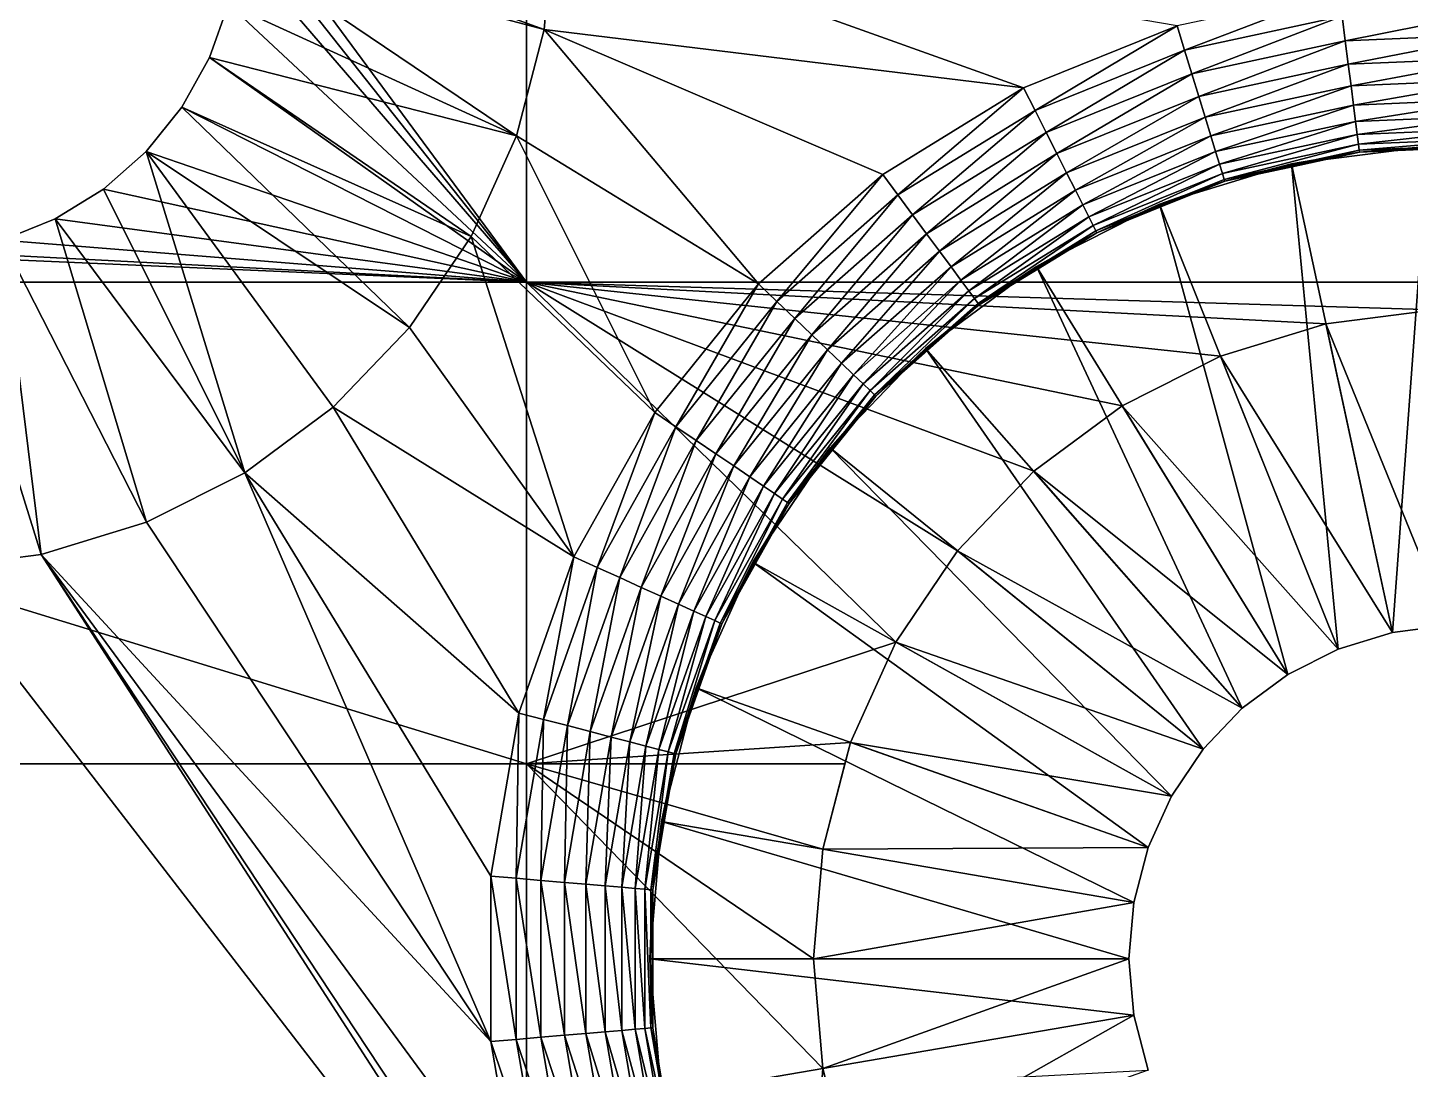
# Model space of a CAD drawing. Header units: millimetres. Extents: x 0 to 86.3, y 0 to 63.6.
# Drawn here: x 8.21 to 14.98, y 51.53 to 56.62 of the extents above; entities that cross this region are included whole.
import ezdxf

# ---------------------------------------------------------------- set-up
doc = ezdxf.new("R2010")
doc.units = ezdxf.units.MM
doc.layers.get('0').update_dxf_attribs({"color": 132, "linetype": 'CONTINUOUS'})

msp = doc.modelspace()

# ---------------------------------------------------------------- linework, layer by layer
at = {"invisible_edges": 16}
for points in [[(10.6533, 55.3784), (9.244, 57.2889), (10.6533, 63.5)], [(10.6533, 55.3784), (10.6533, 63.5), (43.1716, 55.3784)], [(43.1716, 55.3784), (10.6533, 63.5), (43.1716, 63.5)], [(67.1606, 54.7404, 3.9624), (67.6687, 55.3698, 3.9624), (7.8123, 60.3186, 3.9624)], [(67.1606, 54.7404, 3.9624), (7.8123, 60.3186, 3.9624), (66.7661, 54.0343, 3.9624)], [(67.6687, 55.3698, 3.9624), (68.2759, 55.9041, 3.9624), (7.8123, 60.3186, 3.9624)], [(7.8123, 60.3186, 3.9624), (68.2759, 55.9041, 3.9624), (68.9647, 56.3282, 3.9624)], [(7.8123, 60.3186, 3.9624), (68.9647, 56.3282, 3.9624), (69.7152, 56.6298, 3.9624)], [(66.7661, 54.0343, 3.9624), (7.8123, 60.3186, 3.9624), (66.4967, 53.2716, 3.9624)], [(66.4967, 53.2716, 3.9624), (7.8123, 60.3186, 3.9624), (8.2805, 60.2537, 3.9624)], [(66.4967, 53.2716, 3.9624), (8.2805, 60.2537, 3.9624), (8.7954, 60.096, 3.9624)], [(8.7954, 60.096, 3.9624), (9.2763, 59.8536, 3.9624), (66.4967, 53.2716, 3.9624)], [(66.4967, 53.2716, 3.9624), (9.2763, 59.8536, 3.9624), (9.7093, 59.5334, 3.9624)], [(66.4967, 53.2716, 3.9624), (9.7093, 59.5334, 3.9624), (10.0819, 59.1446, 3.9624)], [(10.0819, 59.1446, 3.9624), (10.3834, 58.6984, 3.9624), (66.4967, 53.2716, 3.9624)], [(66.4967, 53.2716, 3.9624), (10.3834, 58.6984, 3.9624), (10.6053, 58.2077, 3.9624)], [(66.4967, 53.2716, 3.9624), (10.6053, 58.2077, 3.9624), (10.741, 57.6866, 3.9624)], [(15.434, 56.8346, 3.9624), (66.4967, 53.2716, 3.9624), (10.741, 57.6866, 3.9624)], [(9.2499, 57.15), (9.244, 57.2889), (10.6533, 55.3784)], [(10.6533, 55.3784), (9.244, 57.0111), (9.2499, 57.15)], [(10.741, 56.6134, 3.175), (9.2499, 57.15, 3.175), (9.244, 57.0111, 3.175)], [(10.7866, 57.15, 3.175), (9.2499, 57.15, 3.175), (10.741, 56.6134, 3.175)], [(10.741, 56.6134, 3.9624), (13.0847, 56.3282, 3.9624), (10.7866, 57.15, 3.9624)], [(10.741, 56.6134, 3.175), (10.741, 56.6134, 3.9624), (10.7866, 57.15, 3.9624)], [(10.741, 56.6134, 3.175), (10.7866, 57.15, 3.9624), (10.7866, 57.15, 3.175)], [(10.7866, 57.15, 3.9624), (13.0847, 56.3282, 3.9624), (13.8352, 56.6298, 3.9624)], [(10.6533, 55.3784), (9.1971, 56.7372), (9.244, 57.0111)], [(10.6053, 56.0923, 3.175), (9.244, 57.0111, 3.175), (9.1971, 56.7372, 3.175)], [(10.741, 56.6134, 3.175), (9.244, 57.0111, 3.175), (10.6053, 56.0923, 3.175)], [(13.8716, 56.5111, 3.9722), (14.6259, 56.8002, 3.9624), (13.8352, 56.6298, 3.9624)], [(14.6417, 56.6771, 3.9722), (14.6259, 56.8002, 3.9624), (13.8716, 56.5111, 3.9722)], [(9.1971, 56.7372, 3.175), (9.1971, 56.7372), (9.1045, 56.4752)], [(9.1971, 56.7372, 3.175), (9.1045, 56.4752), (9.1045, 56.4752, 3.175)], [(9.1045, 56.4752), (9.1971, 56.7372), (10.6533, 55.3784)], [(10.6053, 56.0923, 3.175), (9.1971, 56.7372, 3.175), (9.1045, 56.4752, 3.175)], [(13.907, 56.3953, 4.0013), (14.6417, 56.6771, 3.9722), (13.8716, 56.5111, 3.9722)], [(14.6571, 56.5569, 4.0013), (14.6417, 56.6771, 3.9722), (13.907, 56.3953, 4.0013)], [(14.6571, 56.5569, 4.0013), (15.4288, 56.7105, 3.9722), (14.6417, 56.6771, 3.9722)], [(15.4236, 56.5895, 4.0013), (15.4288, 56.7105, 3.9722), (14.6571, 56.5569, 4.0013)], [(11.7887, 55.3698, 3.9624), (10.741, 56.6134, 3.9624), (10.6053, 56.0923, 3.9624)], [(10.6053, 56.0923, 3.175), (10.6053, 56.0923, 3.9624), (10.741, 56.6134, 3.9624)], [(10.6053, 56.0923, 3.175), (10.741, 56.6134, 3.9624), (10.741, 56.6134, 3.175)], [(12.3959, 55.9041, 3.9624), (13.0847, 56.3282, 3.9624), (10.741, 56.6134, 3.9624)], [(12.3959, 55.9041, 3.9624), (10.741, 56.6134, 3.9624), (11.7887, 55.3698, 3.9624)], [(13.1406, 56.2174, 3.9722), (13.8352, 56.6298, 3.9624), (13.0847, 56.3282, 3.9624)], [(13.8716, 56.5111, 3.9722), (13.8352, 56.6298, 3.9624), (13.1406, 56.2174, 3.9722)], [(14.6717, 56.4428, 4.0489), (15.4236, 56.5895, 4.0013), (14.6571, 56.5569, 4.0013)], [(15.4187, 56.4745, 4.0489), (15.4236, 56.5895, 4.0013), (14.6717, 56.4428, 4.0489)], [(13.9407, 56.2853, 4.0489), (14.6571, 56.5569, 4.0013), (13.907, 56.3953, 4.0013)], [(14.6717, 56.4428, 4.0489), (14.6571, 56.5569, 4.0013), (13.9407, 56.2853, 4.0489)], [(9.1045, 56.4752, 3.175), (9.1045, 56.4752), (8.969, 56.2326)], [(9.1045, 56.4752, 3.175), (8.969, 56.2326), (8.969, 56.2326, 3.175)], [(10.6533, 55.3784), (8.969, 56.2326), (9.1045, 56.4752)], [(10.3834, 55.6016, 3.175), (9.1045, 56.4752, 3.175), (8.969, 56.2326, 3.175)], [(10.6053, 56.0923, 3.175), (9.1045, 56.4752, 3.175), (10.3834, 55.6016, 3.175)], [(13.1951, 56.1092, 4.0013), (13.8716, 56.5111, 3.9722), (13.1406, 56.2174, 3.9722)], [(13.907, 56.3953, 4.0013), (13.8716, 56.5111, 3.9722), (13.1951, 56.1092, 4.0013)], [(14.6852, 56.3374, 4.114), (15.4187, 56.4745, 4.0489), (14.6717, 56.4428, 4.0489)], [(15.4142, 56.3684, 4.114), (15.4187, 56.4745, 4.0489), (14.6852, 56.3374, 4.114)], [(13.2469, 56.0065, 4.0489), (13.907, 56.3953, 4.0013), (13.1951, 56.1092, 4.0013)], [(13.9407, 56.2853, 4.0489), (13.907, 56.3953, 4.0013), (13.2469, 56.0065, 4.0489)], [(13.9718, 56.1837, 4.114), (14.6717, 56.4428, 4.0489), (13.9407, 56.2853, 4.0489)], [(14.6852, 56.3374, 4.114), (14.6717, 56.4428, 4.0489), (13.9718, 56.1837, 4.114)], [(12.4697, 55.8043, 3.9722), (13.0847, 56.3282, 3.9624), (12.3959, 55.9041, 3.9624)], [(13.1406, 56.2174, 3.9722), (13.0847, 56.3282, 3.9624), (12.4697, 55.8043, 3.9722)], [(13.9995, 56.0932, 4.1949), (14.6852, 56.3374, 4.114), (13.9718, 56.1837, 4.114)], [(14.6972, 56.2435, 4.1949), (14.6852, 56.3374, 4.114), (13.9995, 56.0932, 4.1949)], [(14.6972, 56.2435, 4.1949), (15.4142, 56.3684, 4.114), (14.6852, 56.3374, 4.114)], [(15.4102, 56.2738, 4.1949), (15.4142, 56.3684, 4.114), (14.6972, 56.2435, 4.1949)], [(13.2947, 55.9116, 4.114), (13.9407, 56.2853, 4.0489), (13.2469, 56.0065, 4.0489)], [(13.9718, 56.1837, 4.114), (13.9407, 56.2853, 4.0489), (13.2947, 55.9116, 4.114)], [(14.7075, 56.1633, 4.2896), (15.4102, 56.2738, 4.1949), (14.6972, 56.2435, 4.1949)], [(15.4068, 56.193, 4.2896), (15.4102, 56.2738, 4.1949), (14.7075, 56.1633, 4.2896)], [(8.969, 56.2326, 3.175), (8.969, 56.2326), (8.7944, 56.0164)], [(8.969, 56.2326, 3.175), (8.7944, 56.0164), (8.7944, 56.0164, 3.175)], [(10.6533, 55.3784), (8.7944, 56.0164), (8.969, 56.2326)], [(10.0819, 55.1554, 3.175), (8.969, 56.2326, 3.175), (8.7944, 56.0164, 3.175)], [(10.3834, 55.6016, 3.175), (8.969, 56.2326, 3.175), (10.0819, 55.1554, 3.175)], [(12.5418, 55.7069, 4.0013), (13.1406, 56.2174, 3.9722), (12.4697, 55.8043, 3.9722)], [(13.1951, 56.1092, 4.0013), (13.1406, 56.2174, 3.9722), (12.5418, 55.7069, 4.0013)], [(13.3374, 55.8271, 4.1949), (13.9718, 56.1837, 4.114), (13.2947, 55.9116, 4.114)], [(13.9995, 56.0932, 4.1949), (13.9718, 56.1837, 4.114), (13.3374, 55.8271, 4.1949)], [(14.0232, 56.0158, 4.2896), (14.6972, 56.2435, 4.1949), (13.9995, 56.0932, 4.1949)], [(14.7075, 56.1633, 4.2896), (14.6972, 56.2435, 4.1949), (14.0232, 56.0158, 4.2896)], [(14.7157, 56.0987, 4.3958), (15.4068, 56.193, 4.2896), (14.7075, 56.1633, 4.2896)], [(15.404, 56.128, 4.3958), (15.4068, 56.193, 4.2896), (14.7157, 56.0987, 4.3958)], [(14.0423, 55.9536, 4.3958), (14.7075, 56.1633, 4.2896), (14.0232, 56.0158, 4.2896)], [(14.7157, 56.0987, 4.3958), (14.7075, 56.1633, 4.2896), (14.0423, 55.9536, 4.3958)], [(14.7218, 56.0514, 4.5109), (15.404, 56.128, 4.3958), (14.7157, 56.0987, 4.3958)], [(15.402, 56.0803, 4.5109), (15.404, 56.128, 4.3958), (14.7218, 56.0514, 4.5109)], [(11.2806, 54.7404, 3.9624), (10.6053, 56.0923, 3.9624), (10.3834, 55.6016, 3.9624)], [(10.3834, 55.6016, 3.175), (10.3834, 55.6016, 3.9624), (10.6053, 56.0923, 3.9624)], [(10.3834, 55.6016, 3.175), (10.6053, 56.0923, 3.9624), (10.6053, 56.0923, 3.175)], [(11.7887, 55.3698, 3.9624), (10.6053, 56.0923, 3.9624), (11.2806, 54.7404, 3.9624)], [(12.6102, 55.6144, 4.0489), (13.1951, 56.1092, 4.0013), (12.5418, 55.7069, 4.0013)], [(13.2469, 56.0065, 4.0489), (13.1951, 56.1092, 4.0013), (12.6102, 55.6144, 4.0489)], [(13.3738, 55.7548, 4.2896), (13.9995, 56.0932, 4.1949), (13.3374, 55.8271, 4.1949)], [(14.0232, 56.0158, 4.2896), (13.9995, 56.0932, 4.1949), (13.3738, 55.7548, 4.2896)], [(14.0563, 55.908, 4.5109), (14.7157, 56.0987, 4.3958), (14.0423, 55.9536, 4.3958)], [(14.7218, 56.0514, 4.5109), (14.7157, 56.0987, 4.3958), (14.0563, 55.908, 4.5109)], [(14.0648, 55.8802, 4.632), (14.7218, 56.0514, 4.5109), (14.0563, 55.908, 4.5109)], [(14.7255, 56.0226, 4.632), (14.7218, 56.0514, 4.5109), (14.0648, 55.8802, 4.632)], [(14.7255, 56.0226, 4.632), (15.402, 56.0803, 4.5109), (14.7218, 56.0514, 4.5109)], [(15.4007, 56.0513, 4.632), (15.402, 56.0803, 4.5109), (14.7255, 56.0226, 4.632)], [(14.7255, 56.0226, 4.632), (14.7267, 56.0129, 4.7562), (15.4007, 56.0513, 4.632)], [(15.4007, 56.0513, 4.632), (14.7267, 56.0129, 4.7562), (15.0635, 56.0272, 4.7562)], [(8.7944, 56.0164, 3.175), (8.7944, 56.0164), (8.5858, 55.8328)], [(8.7944, 56.0164, 3.175), (8.5858, 55.8328), (8.5858, 55.8328, 3.175)], [(8.5858, 55.8328), (8.7944, 56.0164), (10.6533, 55.3784)], [(8.5858, 55.8328, 3.175), (9.2763, 54.4464, 3.175), (8.7944, 56.0164, 3.175)], [(10.0819, 55.1554, 3.175), (8.7944, 56.0164, 3.175), (9.7093, 54.7666, 3.175)], [(9.7093, 54.7666, 3.175), (8.7944, 56.0164, 3.175), (9.2763, 54.4464, 3.175)], [(12.6733, 55.529, 4.114), (13.2469, 56.0065, 4.0489), (12.6102, 55.6144, 4.0489)], [(13.2947, 55.9116, 4.114), (13.2469, 56.0065, 4.0489), (12.6733, 55.529, 4.114)], [(13.4031, 55.6967, 4.3958), (14.0232, 56.0158, 4.2896), (13.3738, 55.7548, 4.2896)], [(14.0423, 55.9536, 4.3958), (14.0232, 56.0158, 4.2896), (13.4031, 55.6967, 4.3958)], [(14.0648, 55.8802, 4.632), (14.0676, 55.8709, 4.7562), (14.7255, 56.0226, 4.632)], [(14.0676, 55.8709, 4.7562), (14.3972, 55.9419, 4.7562), (14.7255, 56.0226, 4.632)], [(14.8878, 53.6653, 6.35), (15.0629, 56.0415, 6.35), (14.3942, 55.9559, 6.35)], [(15.0629, 56.0415, 6.35), (14.7267, 56.0129, 4.7562), (14.3942, 55.9559, 6.35)], [(14.7267, 56.0129, 4.7562), (14.3972, 55.9419, 4.7562), (14.3942, 55.9559, 6.35)], [(14.7255, 56.0226, 4.632), (14.3972, 55.9419, 4.7562), (14.7267, 56.0129, 4.7562)], [(15.0629, 56.0415, 6.35), (15.0635, 56.0272, 4.7562), (14.7267, 56.0129, 4.7562)], [(15.1624, 53.7005, 6.35), (15.0629, 56.0415, 6.35), (14.8878, 53.6653, 6.35)], [(12.7297, 55.4529, 4.1949), (13.2947, 55.9116, 4.114), (12.6733, 55.529, 4.114)], [(13.3374, 55.8271, 4.1949), (13.2947, 55.9116, 4.114), (12.7297, 55.4529, 4.1949)], [(13.4245, 55.6542, 4.5109), (14.0423, 55.9536, 4.3958), (13.4031, 55.6967, 4.3958)], [(14.0563, 55.908, 4.5109), (14.0423, 55.9536, 4.3958), (13.4245, 55.6542, 4.5109)], [(14.6231, 53.5843, 6.35), (14.3942, 55.9559, 6.35), (13.7495, 55.7585, 6.35)], [(14.3942, 55.9559, 6.35), (14.0676, 55.8709, 4.7562), (13.7495, 55.7585, 6.35)], [(14.3942, 55.9559, 6.35), (14.3972, 55.9419, 4.7562), (14.0676, 55.8709, 4.7562)], [(14.8878, 53.6653, 6.35), (14.3942, 55.9559, 6.35), (14.6231, 53.5843, 6.35)], [(11.8784, 55.2838, 3.9722), (12.3959, 55.9041, 3.9624), (11.7887, 55.3698, 3.9624)], [(12.4697, 55.8043, 3.9722), (12.3959, 55.9041, 3.9624), (11.8784, 55.2838, 3.9722)], [(13.4376, 55.6282, 4.632), (14.0563, 55.908, 4.5109), (13.4245, 55.6542, 4.5109)], [(14.0648, 55.8802, 4.632), (14.0563, 55.908, 4.5109), (13.4376, 55.6282, 4.632)], [(13.4376, 55.6282, 4.632), (13.442, 55.6195, 4.7562), (14.0648, 55.8802, 4.632)], [(13.442, 55.6195, 4.7562), (13.7548, 55.7452, 4.7562), (14.0648, 55.8802, 4.632)], [(14.0676, 55.8709, 4.7562), (13.7548, 55.7452, 4.7562), (13.7495, 55.7585, 6.35)], [(14.0648, 55.8802, 4.632), (13.7548, 55.7452, 4.7562), (14.0676, 55.8709, 4.7562)], [(8.5858, 55.8328, 3.175), (8.5858, 55.8328), (8.3492, 55.6871)], [(8.5858, 55.8328, 3.175), (8.3492, 55.6871), (8.3492, 55.6871, 3.175)], [(10.6533, 55.3784), (8.3492, 55.6871), (8.5858, 55.8328)], [(8.3492, 55.6871, 3.175), (9.2763, 54.4464, 3.175), (8.5858, 55.8328, 3.175)], [(11.9658, 55.2, 4.0013), (12.4697, 55.8043, 3.9722), (11.8784, 55.2838, 3.9722)], [(12.5418, 55.7069, 4.0013), (12.4697, 55.8043, 3.9722), (11.9658, 55.2, 4.0013)], [(12.7778, 55.3879, 4.2896), (13.3374, 55.8271, 4.1949), (12.7297, 55.4529, 4.1949)], [(13.3738, 55.7548, 4.2896), (13.3374, 55.8271, 4.1949), (12.7778, 55.3879, 4.2896)], [(12.0489, 55.1204, 4.0489), (12.5418, 55.7069, 4.0013), (11.9658, 55.2, 4.0013)], [(12.6102, 55.6144, 4.0489), (12.5418, 55.7069, 4.0013), (12.0489, 55.1204, 4.0489)], [(12.8165, 55.3355, 4.3958), (13.3738, 55.7548, 4.2896), (12.7778, 55.3879, 4.2896)], [(13.4031, 55.6967, 4.3958), (13.3738, 55.7548, 4.2896), (12.8165, 55.3355, 4.3958)], [(14.376, 53.4597, 6.35), (13.7495, 55.7585, 6.35), (13.1475, 55.4549, 6.35)], [(13.7495, 55.7585, 6.35), (13.442, 55.6195, 4.7562), (13.1475, 55.4549, 6.35)], [(13.7495, 55.7585, 6.35), (13.7548, 55.7452, 4.7562), (13.442, 55.6195, 4.7562)], [(14.6231, 53.5843, 6.35), (13.7495, 55.7585, 6.35), (14.376, 53.4597, 6.35)], [(8.3492, 55.6871, 3.175), (8.3492, 55.6871), (8.0914, 55.5835)], [(8.3492, 55.6871, 3.175), (8.0914, 55.5835), (8.0914, 55.5835, 3.175)], [(10.6533, 55.3784), (8.0914, 55.5835), (8.3492, 55.6871)], [(8.0914, 55.5835, 3.175), (8.7954, 54.204, 3.175), (8.3492, 55.6871, 3.175)], [(8.3492, 55.6871, 3.175), (8.7954, 54.204, 3.175), (9.2763, 54.4464, 3.175)], [(12.8448, 55.2972, 4.5109), (13.4031, 55.6967, 4.3958), (12.8165, 55.3355, 4.3958)], [(13.4245, 55.6542, 4.5109), (13.4031, 55.6967, 4.3958), (12.8448, 55.2972, 4.5109)], [(12.8621, 55.2738, 4.632), (13.4245, 55.6542, 4.5109), (12.8448, 55.2972, 4.5109)], [(13.4376, 55.6282, 4.632), (13.4245, 55.6542, 4.5109), (12.8621, 55.2738, 4.632)], [(7.8197, 55.525), (8.0914, 55.5835), (10.6533, 55.3784)], [(7.8197, 55.525, 3.175), (8.2805, 54.0463, 3.175), (8.0914, 55.5835, 3.175)], [(8.0914, 55.5835, 3.175), (8.2805, 54.0463, 3.175), (8.7954, 54.204, 3.175)], [(10.8861, 54.0343, 3.9624), (10.3834, 55.6016, 3.9624), (10.0819, 55.1554, 3.9624)], [(10.0819, 55.1554, 3.175), (10.0819, 55.1554, 3.9624), (10.3834, 55.6016, 3.9624)], [(10.0819, 55.1554, 3.175), (10.3834, 55.6016, 3.9624), (10.3834, 55.6016, 3.175)], [(11.2806, 54.7404, 3.9624), (10.3834, 55.6016, 3.9624), (10.8861, 54.0343, 3.9624)], [(12.1256, 55.0469, 4.114), (12.6102, 55.6144, 4.0489), (12.0489, 55.1204, 4.0489)], [(12.6733, 55.529, 4.114), (12.6102, 55.6144, 4.0489), (12.1256, 55.0469, 4.114)], [(12.8621, 55.2738, 4.632), (12.8679, 55.266, 4.7562), (13.4376, 55.6282, 4.632)], [(12.8679, 55.266, 4.7562), (13.155, 55.4427, 4.7562), (13.4376, 55.6282, 4.632)], [(13.442, 55.6195, 4.7562), (13.155, 55.4427, 4.7562), (13.1475, 55.4549, 6.35)], [(13.4376, 55.6282, 4.632), (13.155, 55.4427, 4.7562), (13.442, 55.6195, 4.7562)], [(7.5421, 55.5132), (10.6533, 55.3784), (2.9867, 55.3784)], [(7.5421, 55.5132), (7.8197, 55.525), (10.6533, 55.3784)], [(7.8197, 55.525, 3.175), (7.7464, 53.9779, 3.175), (8.2805, 54.0463, 3.175)], [(12.1939, 54.9814, 4.1949), (12.6733, 55.529, 4.114), (12.1256, 55.0469, 4.114)], [(12.7297, 55.4529, 4.1949), (12.6733, 55.529, 4.114), (12.1939, 54.9814, 4.1949)], [(12.2523, 54.9254, 4.2896), (12.7297, 55.4529, 4.1949), (12.1939, 54.9814, 4.1949)], [(12.7778, 55.3879, 4.2896), (12.7297, 55.4529, 4.1949), (12.2523, 54.9254, 4.2896)], [(14.1534, 53.2951, 6.35), (13.1475, 55.4549, 6.35), (12.6054, 55.054, 6.35)], [(13.1475, 55.4549, 6.35), (12.8679, 55.266, 4.7562), (12.6054, 55.054, 6.35)], [(13.1475, 55.4549, 6.35), (13.155, 55.4427, 4.7562), (12.8679, 55.266, 4.7562)], [(14.376, 53.4597, 6.35), (13.1475, 55.4549, 6.35), (14.1534, 53.2951, 6.35)], [(2.9867, 55.3784), (10.6533, 55.3784), (10.6533, 53.0225)], [(2.9867, 55.3784), (10.6533, 53.0225), (2.9867, 53.0225)], [(14.5627, 55.1737), (10.6533, 55.3784), (15.0969, 55.2421)], [(15.0969, 55.2421), (10.6533, 55.3784), (43.1716, 55.3784)], [(14.5627, 55.1737), (14.0478, 55.016), (10.6533, 55.3784)], [(10.6533, 55.3784), (14.0478, 55.016), (13.567, 54.7736)], [(10.6533, 55.3784), (13.567, 54.7736), (13.134, 54.4534)], [(13.134, 54.4534), (12.7614, 54.0646), (10.6533, 55.3784)], [(10.6533, 55.3784), (12.7614, 54.0646), (12.4598, 53.6184)], [(10.6533, 55.3784), (12.4598, 53.6184), (10.6533, 53.0225)], [(11.3835, 54.6709, 3.9722), (11.7887, 55.3698, 3.9624), (11.2806, 54.7404, 3.9624)], [(11.8784, 55.2838, 3.9722), (11.7887, 55.3698, 3.9624), (11.3835, 54.6709, 3.9722)], [(12.2993, 54.8804, 4.3958), (12.7778, 55.3879, 4.2896), (12.2523, 54.9254, 4.2896)], [(12.8165, 55.3355, 4.3958), (12.7778, 55.3879, 4.2896), (12.2993, 54.8804, 4.3958)], [(12.3337, 54.8474, 4.5109), (12.8165, 55.3355, 4.3958), (12.2993, 54.8804, 4.3958)], [(12.8448, 55.2972, 4.5109), (12.8165, 55.3355, 4.3958), (12.3337, 54.8474, 4.5109)], [(11.4838, 54.6031, 4.0013), (11.8784, 55.2838, 3.9722), (11.3835, 54.6709, 3.9722)], [(11.9658, 55.2, 4.0013), (11.8784, 55.2838, 3.9722), (11.4838, 54.6031, 4.0013)], [(12.3547, 54.8273, 4.632), (12.8448, 55.2972, 4.5109), (12.3337, 54.8474, 4.5109)], [(12.8621, 55.2738, 4.632), (12.8448, 55.2972, 4.5109), (12.3547, 54.8273, 4.632)], [(12.3547, 54.8273, 4.632), (12.3618, 54.8205, 4.7562), (12.8621, 55.2738, 4.632)], [(12.3618, 54.8205, 4.7562), (12.6148, 55.0433, 4.7562), (12.8621, 55.2738, 4.632)], [(12.8679, 55.266, 4.7562), (12.6148, 55.0433, 4.7562), (12.6054, 55.054, 6.35)], [(12.8621, 55.2738, 4.632), (12.6148, 55.0433, 4.7562), (12.8679, 55.266, 4.7562)], [(15.1624, 53.7005, 2.2923), (14.5627, 55.1737, 2.2923), (15.0969, 55.2421, 2.2923)], [(14.5627, 55.1737, 2.2923), (14.5627, 55.1737), (15.0969, 55.2421)], [(14.5627, 55.1737, 2.2923), (15.0969, 55.2421), (15.0969, 55.2421, 2.2923)], [(11.5791, 54.5386, 4.0489), (11.9658, 55.2, 4.0013), (11.4838, 54.6031, 4.0013)], [(12.0489, 55.1204, 4.0489), (11.9658, 55.2, 4.0013), (11.5791, 54.5386, 4.0489)], [(14.8878, 53.6653, 2.2923), (14.0478, 55.016, 2.2923), (14.5627, 55.1737, 2.2923)], [(14.0478, 55.016, 2.2923), (14.0478, 55.016), (14.5627, 55.1737)], [(14.0478, 55.016, 2.2923), (14.5627, 55.1737), (14.5627, 55.1737, 2.2923)], [(14.8878, 53.6653, 2.2923), (14.5627, 55.1737, 2.2923), (15.1624, 53.7005, 2.2923)], [(10.8861, 54.0343, 3.9624), (10.0819, 55.1554, 3.9624), (9.7093, 54.7666, 3.9624)], [(9.7093, 54.7666, 3.175), (9.7093, 54.7666, 3.9624), (10.0819, 55.1554, 3.9624)], [(9.7093, 54.7666, 3.175), (10.0819, 55.1554, 3.9624), (10.0819, 55.1554, 3.175)], [(11.6671, 54.4792, 4.114), (12.0489, 55.1204, 4.0489), (11.5791, 54.5386, 4.0489)], [(12.1256, 55.0469, 4.114), (12.0489, 55.1204, 4.0489), (11.6671, 54.4792, 4.114)], [(11.7456, 54.4261, 4.1949), (12.1256, 55.0469, 4.114), (11.6671, 54.4792, 4.114)], [(12.1939, 54.9814, 4.1949), (12.1256, 55.0469, 4.114), (11.7456, 54.4261, 4.1949)], [(13.9619, 53.0952, 6.35), (12.6054, 55.054, 6.35), (12.1389, 54.5672, 6.35)], [(12.6054, 55.054, 6.35), (12.3618, 54.8205, 4.7562), (12.1389, 54.5672, 6.35)], [(12.6054, 55.054, 6.35), (12.6148, 55.0433, 4.7562), (12.3618, 54.8205, 4.7562)], [(14.1534, 53.2951, 6.35), (12.6054, 55.054, 6.35), (13.9619, 53.0952, 6.35)], [(11.8126, 54.3808, 4.2896), (12.1939, 54.9814, 4.1949), (11.7456, 54.4261, 4.1949)], [(12.2523, 54.9254, 4.2896), (12.1939, 54.9814, 4.1949), (11.8126, 54.3808, 4.2896)], [(14.6231, 53.5843, 2.2923), (13.567, 54.7736, 2.2923), (14.0478, 55.016, 2.2923)], [(13.567, 54.7736, 2.2923), (13.567, 54.7736), (14.0478, 55.016)], [(13.567, 54.7736, 2.2923), (14.0478, 55.016), (14.0478, 55.016, 2.2923)], [(14.6231, 53.5843, 2.2923), (14.0478, 55.016, 2.2923), (14.8878, 53.6653, 2.2923)], [(11.8665, 54.3444, 4.3958), (12.2523, 54.9254, 4.2896), (11.8126, 54.3808, 4.2896)], [(12.2993, 54.8804, 4.3958), (12.2523, 54.9254, 4.2896), (11.8665, 54.3444, 4.3958)], [(11.906, 54.3177, 4.5109), (12.2993, 54.8804, 4.3958), (11.8665, 54.3444, 4.3958)], [(12.3337, 54.8474, 4.5109), (12.2993, 54.8804, 4.3958), (11.906, 54.3177, 4.5109)], [(11.9301, 54.3014, 4.632), (12.3337, 54.8474, 4.5109), (11.906, 54.3177, 4.5109)], [(12.3547, 54.8273, 4.632), (12.3337, 54.8474, 4.5109), (11.9301, 54.3014, 4.632)], [(10.6167, 53.2716, 3.9624), (9.7093, 54.7666, 3.9624), (9.2763, 54.4464, 3.9624)], [(9.2763, 54.4464, 3.175), (9.2763, 54.4464, 3.9624), (9.7093, 54.7666, 3.9624)], [(9.2763, 54.4464, 3.175), (9.7093, 54.7666, 3.9624), (9.7093, 54.7666, 3.175)], [(10.8861, 54.0343, 3.9624), (9.7093, 54.7666, 3.9624), (10.6167, 53.2716, 3.9624)], [(11.9301, 54.3014, 4.632), (11.9382, 54.296, 4.7562), (12.3547, 54.8273, 4.632)], [(11.9382, 54.296, 4.7562), (12.15, 54.5582, 4.7562), (12.3547, 54.8273, 4.632)], [(12.3618, 54.8205, 4.7562), (12.15, 54.5582, 4.7562), (12.1389, 54.5672, 6.35)], [(12.3547, 54.8273, 4.632), (12.15, 54.5582, 4.7562), (12.3618, 54.8205, 4.7562)], [(14.376, 53.4597, 2.2923), (13.134, 54.4534, 2.2923), (13.567, 54.7736, 2.2923)], [(13.134, 54.4534, 2.2923), (13.134, 54.4534), (13.567, 54.7736)], [(13.134, 54.4534, 2.2923), (13.567, 54.7736), (13.567, 54.7736, 2.2923)], [(14.376, 53.4597, 2.2923), (13.567, 54.7736, 2.2923), (14.6231, 53.5843, 2.2923)], [(10.9993, 53.9832, 3.9722), (11.2806, 54.7404, 3.9624), (10.8861, 54.0343, 3.9624)], [(11.3835, 54.6709, 3.9722), (11.2806, 54.7404, 3.9624), (10.9993, 53.9832, 3.9722)], [(11.1096, 53.9333, 4.0013), (11.3835, 54.6709, 3.9722), (10.9993, 53.9832, 3.9722)], [(11.4838, 54.6031, 4.0013), (11.3835, 54.6709, 3.9722), (11.1096, 53.9333, 4.0013)], [(11.2145, 53.8859, 4.0489), (11.4838, 54.6031, 4.0013), (11.1096, 53.9333, 4.0013)], [(11.5791, 54.5386, 4.0489), (11.4838, 54.6031, 4.0013), (11.2145, 53.8859, 4.0489)], [(13.8069, 52.8659, 6.35), (12.1389, 54.5672, 6.35), (11.7613, 54.0086, 6.35)], [(12.1389, 54.5672, 6.35), (11.9382, 54.296, 4.7562), (11.7613, 54.0086, 6.35)], [(12.1389, 54.5672, 6.35), (12.15, 54.5582, 4.7562), (11.9382, 54.296, 4.7562)], [(13.9619, 53.0952, 6.35), (12.1389, 54.5672, 6.35), (13.8069, 52.8659, 6.35)], [(11.3113, 53.8421, 4.114), (11.5791, 54.5386, 4.0489), (11.2145, 53.8859, 4.0489)], [(11.6671, 54.4792, 4.114), (11.5791, 54.5386, 4.0489), (11.3113, 53.8421, 4.114)], [(10.48, 51.6656, 3.9624), (9.2763, 54.4464, 3.9624), (8.7954, 54.204, 3.9624)], [(8.7954, 54.204, 3.175), (8.7954, 54.204, 3.9624), (9.2763, 54.4464, 3.9624)], [(8.7954, 54.204, 3.175), (9.2763, 54.4464, 3.9624), (9.2763, 54.4464, 3.175)], [(10.6167, 53.2716, 3.9624), (9.2763, 54.4464, 3.9624), (10.48, 52.4744, 3.9624)], [(10.48, 52.4744, 3.9624), (9.2763, 54.4464, 3.9624), (10.48, 51.6656, 3.9624)], [(11.3976, 53.8031, 4.1949), (11.6671, 54.4792, 4.114), (11.3113, 53.8421, 4.114)], [(11.7456, 54.4261, 4.1949), (11.6671, 54.4792, 4.114), (11.3976, 53.8031, 4.1949)], [(11.4713, 53.7698, 4.2896), (11.7456, 54.4261, 4.1949), (11.3976, 53.8031, 4.1949)], [(11.8126, 54.3808, 4.2896), (11.7456, 54.4261, 4.1949), (11.4713, 53.7698, 4.2896)], [(14.1534, 53.2951, 2.2923), (12.7614, 54.0646, 2.2923), (13.134, 54.4534, 2.2923)], [(12.7614, 54.0646, 2.2923), (12.7614, 54.0646), (13.134, 54.4534)], [(12.7614, 54.0646, 2.2923), (13.134, 54.4534), (13.134, 54.4534, 2.2923)], [(14.1534, 53.2951, 2.2923), (13.134, 54.4534, 2.2923), (14.376, 53.4597, 2.2923)], [(11.5306, 53.743, 4.3958), (11.8126, 54.3808, 4.2896), (11.4713, 53.7698, 4.2896)], [(11.8665, 54.3444, 4.3958), (11.8126, 54.3808, 4.2896), (11.5306, 53.743, 4.3958)], [(11.574, 53.7234, 4.5109), (11.8665, 54.3444, 4.3958), (11.5306, 53.743, 4.3958)], [(11.906, 54.3177, 4.5109), (11.8665, 54.3444, 4.3958), (11.574, 53.7234, 4.5109)], [(11.6005, 53.7114, 4.632), (11.906, 54.3177, 4.5109), (11.574, 53.7234, 4.5109)], [(11.9301, 54.3014, 4.632), (11.906, 54.3177, 4.5109), (11.6005, 53.7114, 4.632)], [(11.6005, 53.7114, 4.632), (11.6094, 53.7074, 4.7562), (11.9301, 54.3014, 4.632)], [(11.6094, 53.7074, 4.7562), (11.7738, 54.0017, 4.7562), (11.9301, 54.3014, 4.632)], [(11.9382, 54.296, 4.7562), (11.7738, 54.0017, 4.7562), (11.7613, 54.0086, 6.35)], [(11.9301, 54.3014, 4.632), (11.7738, 54.0017, 4.7562), (11.9382, 54.296, 4.7562)], [(10.48, 51.6656, 3.9624), (8.7954, 54.204, 3.9624), (8.2805, 54.0463, 3.9624)], [(8.2805, 54.0463, 3.175), (8.2805, 54.0463, 3.9624), (8.7954, 54.204, 3.9624)], [(8.2805, 54.0463, 3.175), (8.7954, 54.204, 3.9624), (8.7954, 54.204, 3.175)], [(7.7464, 53.9779, 3.9624), (11.2806, 49.3996, 3.9624), (8.2805, 54.0463, 3.9624)], [(7.7464, 53.9779, 3.175), (7.7464, 53.9779, 3.9624), (8.2805, 54.0463, 3.9624)], [(7.7464, 53.9779, 3.175), (8.2805, 54.0463, 3.9624), (8.2805, 54.0463, 3.175)], [(10.6167, 50.8684, 3.9624), (10.48, 51.6656, 3.9624), (8.2805, 54.0463, 3.9624)], [(8.2805, 54.0463, 3.9624), (11.2806, 49.3996, 3.9624), (10.8861, 50.1057, 3.9624)], [(8.2805, 54.0463, 3.9624), (10.8861, 50.1057, 3.9624), (10.6167, 50.8684, 3.9624)], [(10.7368, 53.2404, 3.9722), (10.8861, 54.0343, 3.9624), (10.6167, 53.2716, 3.9624)], [(10.9993, 53.9832, 3.9722), (10.8861, 54.0343, 3.9624), (10.7368, 53.2404, 3.9722)], [(13.9619, 53.0952, 2.2923), (12.4598, 53.6184, 2.2923), (12.7614, 54.0646, 2.2923)], [(12.4598, 53.6184, 2.2923), (12.4598, 53.6184), (12.7614, 54.0646)], [(12.4598, 53.6184, 2.2923), (12.7614, 54.0646), (12.7614, 54.0646, 2.2923)], [(13.9619, 53.0952, 2.2923), (12.7614, 54.0646, 2.2923), (14.1534, 53.2951, 2.2923)], [(7.7464, 53.9779, 3.9624), (3.4124, 42.7825, 3.9624), (11.2806, 49.3996, 3.9624)], [(10.854, 53.2098, 4.0013), (10.9993, 53.9832, 3.9722), (10.7368, 53.2404, 3.9722)], [(11.1096, 53.9333, 4.0013), (10.9993, 53.9832, 3.9722), (10.854, 53.2098, 4.0013)], [(13.6929, 52.6137, 6.35), (11.7613, 54.0086, 6.35), (11.4836, 53.3943, 6.35)], [(11.7613, 54.0086, 6.35), (11.6094, 53.7074, 4.7562), (11.4836, 53.3943, 6.35)], [(11.7613, 54.0086, 6.35), (11.7738, 54.0017, 4.7562), (11.6094, 53.7074, 4.7562)], [(13.8069, 52.8659, 6.35), (11.7613, 54.0086, 6.35), (13.6929, 52.6137, 6.35)], [(10.9654, 53.1808, 4.0489), (11.1096, 53.9333, 4.0013), (10.854, 53.2098, 4.0013)], [(11.2145, 53.8859, 4.0489), (11.1096, 53.9333, 4.0013), (10.9654, 53.1808, 4.0489)], [(11.0682, 53.1541, 4.114), (11.2145, 53.8859, 4.0489), (10.9654, 53.1808, 4.0489)], [(11.3113, 53.8421, 4.114), (11.2145, 53.8859, 4.0489), (11.0682, 53.1541, 4.114)], [(11.1598, 53.1302, 4.1949), (11.3113, 53.8421, 4.114), (11.0682, 53.1541, 4.114)], [(11.3976, 53.8031, 4.1949), (11.3113, 53.8421, 4.114), (11.1598, 53.1302, 4.1949)], [(11.2381, 53.1098, 4.2896), (11.3976, 53.8031, 4.1949), (11.1598, 53.1302, 4.1949)], [(11.4713, 53.7698, 4.2896), (11.3976, 53.8031, 4.1949), (11.2381, 53.1098, 4.2896)], [(11.3011, 53.0934, 4.3958), (11.4713, 53.7698, 4.2896), (11.2381, 53.1098, 4.2896)], [(11.5306, 53.743, 4.3958), (11.4713, 53.7698, 4.2896), (11.3011, 53.0934, 4.3958)], [(11.3472, 53.0814, 4.5109), (11.5306, 53.743, 4.3958), (11.3011, 53.0934, 4.3958)], [(11.574, 53.7234, 4.5109), (11.5306, 53.743, 4.3958), (11.3472, 53.0814, 4.5109)], [(11.3753, 53.0741, 4.632), (11.574, 53.7234, 4.5109), (11.3472, 53.0814, 4.5109)], [(11.6005, 53.7114, 4.632), (11.574, 53.7234, 4.5109), (11.3753, 53.0741, 4.632)], [(11.3753, 53.0741, 4.632), (11.3848, 53.0716, 4.7562), (11.6005, 53.7114, 4.632)], [(11.3848, 53.0716, 4.7562), (11.4971, 53.3895, 4.7562), (11.6005, 53.7114, 4.632)], [(11.6094, 53.7074, 4.7562), (11.4971, 53.3895, 4.7562), (11.4836, 53.3943, 6.35)], [(11.6005, 53.7114, 4.632), (11.4971, 53.3895, 4.7562), (11.6094, 53.7074, 4.7562)], [(15.1624, 53.7005, 2.2923), (15.1624, 53.7005, 6.35), (14.8878, 53.6653, 6.35)], [(15.1624, 53.7005, 2.2923), (14.8878, 53.6653, 6.35), (14.8878, 53.6653, 2.2923)], [(10.6533, 53.0225), (12.4598, 53.6184), (12.238, 53.1277)], [(13.8069, 52.8659, 2.2923), (12.238, 53.1277, 2.2923), (12.4598, 53.6184, 2.2923)], [(12.238, 53.1277, 2.2923), (12.4598, 53.6184), (12.4598, 53.6184, 2.2923)], [(12.238, 53.1277, 2.2923), (12.238, 53.1277), (12.4598, 53.6184)], [(13.8069, 52.8659, 2.2923), (12.4598, 53.6184, 2.2923), (13.9619, 53.0952, 2.2923)], [(14.8878, 53.6653, 2.2923), (14.8878, 53.6653, 6.35), (14.6231, 53.5843, 6.35)], [(14.8878, 53.6653, 2.2923), (14.6231, 53.5843, 6.35), (14.6231, 53.5843, 2.2923)], [(14.6231, 53.5843, 2.2923), (14.6231, 53.5843, 6.35), (14.376, 53.4597, 6.35)], [(14.6231, 53.5843, 2.2923), (14.376, 53.4597, 6.35), (14.376, 53.4597, 2.2923)], [(14.376, 53.4597, 2.2923), (14.376, 53.4597, 6.35), (14.1534, 53.2951, 6.35)], [(14.376, 53.4597, 2.2923), (14.1534, 53.2951, 6.35), (14.1534, 53.2951, 2.2923)], [(13.6231, 52.3458, 6.35), (11.4836, 53.3943, 6.35), (11.3137, 52.7418, 6.35)], [(11.4836, 53.3943, 6.35), (11.3848, 53.0716, 4.7562), (11.3137, 52.7418, 6.35)], [(11.4836, 53.3943, 6.35), (11.4971, 53.3895, 4.7562), (11.3848, 53.0716, 4.7562)], [(13.6929, 52.6137, 6.35), (11.4836, 53.3943, 6.35), (13.6231, 52.3458, 6.35)], [(14.1534, 53.2951, 2.2923), (14.1534, 53.2951, 6.35), (13.9619, 53.0952, 6.35)], [(14.1534, 53.2951, 2.2923), (13.9619, 53.0952, 6.35), (13.9619, 53.0952, 2.2923)], [(10.6037, 52.4639, 3.9722), (10.6167, 53.2716, 3.9624), (10.48, 52.4744, 3.9624)], [(10.7368, 53.2404, 3.9722), (10.6167, 53.2716, 3.9624), (10.6037, 52.4639, 3.9722)], [(10.7244, 52.4536, 4.0013), (10.7368, 53.2404, 3.9722), (10.6037, 52.4639, 3.9722)], [(10.854, 53.2098, 4.0013), (10.7368, 53.2404, 3.9722), (10.7244, 52.4536, 4.0013)], [(10.839, 52.4439, 4.0489), (10.854, 53.2098, 4.0013), (10.7244, 52.4536, 4.0013)], [(10.9654, 53.1808, 4.0489), (10.854, 53.2098, 4.0013), (10.839, 52.4439, 4.0489)], [(10.9448, 52.4349, 4.114), (10.9654, 53.1808, 4.0489), (10.839, 52.4439, 4.0489)], [(11.0682, 53.1541, 4.114), (10.9654, 53.1808, 4.0489), (10.9448, 52.4349, 4.114)], [(11.0392, 52.4268, 4.1949), (11.0682, 53.1541, 4.114), (10.9448, 52.4349, 4.114)], [(11.1598, 53.1302, 4.1949), (11.0682, 53.1541, 4.114), (11.0392, 52.4268, 4.1949)], [(10.6533, 53.0225), (12.238, 53.1277), (12.2106, 53.0225)], [(11.1198, 52.42, 4.2896), (11.1598, 53.1302, 4.1949), (11.0392, 52.4268, 4.1949)], [(11.2381, 53.1098, 4.2896), (11.1598, 53.1302, 4.1949), (11.1198, 52.42, 4.2896)], [(11.1846, 52.4145, 4.3958), (11.2381, 53.1098, 4.2896), (11.1198, 52.42, 4.2896)], [(11.3011, 53.0934, 4.3958), (11.2381, 53.1098, 4.2896), (11.1846, 52.4145, 4.3958)], [(11.2321, 52.4104, 4.5109), (11.3011, 53.0934, 4.3958), (11.1846, 52.4145, 4.3958)], [(11.3472, 53.0814, 4.5109), (11.3011, 53.0934, 4.3958), (11.2321, 52.4104, 4.5109)], [(11.2611, 52.4079, 4.632), (11.3472, 53.0814, 4.5109), (11.2321, 52.4104, 4.5109)], [(11.3753, 53.0741, 4.632), (11.3472, 53.0814, 4.5109), (11.2611, 52.4079, 4.632)], [(11.2611, 52.4079, 4.632), (11.2708, 52.4071, 4.7562), (11.3753, 53.0741, 4.632)], [(11.2708, 52.4071, 4.7562), (11.3278, 52.7394, 4.7562), (11.3753, 53.0741, 4.632)], [(11.3848, 53.0716, 4.7562), (11.3278, 52.7394, 4.7562), (11.3137, 52.7418, 6.35)], [(11.3753, 53.0741, 4.632), (11.3278, 52.7394, 4.7562), (11.3848, 53.0716, 4.7562)], [(13.6929, 52.6137, 2.2923), (12.1023, 52.6066, 2.2923), (12.238, 53.1277, 2.2923)], [(12.1023, 52.6066, 2.2923), (12.2106, 53.0225), (12.238, 53.1277, 2.2923)], [(12.238, 53.1277, 2.2923), (12.2106, 53.0225), (12.238, 53.1277)], [(13.6929, 52.6137, 2.2923), (12.238, 53.1277, 2.2923), (13.8069, 52.8659, 2.2923)], [(13.9619, 53.0952, 2.2923), (13.9619, 53.0952, 6.35), (13.8069, 52.8659, 6.35)], [(13.9619, 53.0952, 2.2923), (13.8069, 52.8659, 6.35), (13.8069, 52.8659, 2.2923)], [(2.9867, 53.0225), (10.6533, 53.0225), (10.6533, 31.75)], [(2.9867, 53.0225), (10.6533, 31.75), (2.9867, 31.75)], [(10.6533, 53.0225), (12.2106, 53.0225), (12.1023, 52.6066)], [(12.1023, 52.6066), (12.0566, 52.07), (10.6533, 53.0225)], [(10.6533, 53.0225), (12.0566, 52.07), (12.1023, 51.5334)], [(10.6533, 53.0225), (12.1023, 51.5334), (10.6533, 31.75)], [(12.1023, 52.6066, 2.2923), (12.1023, 52.6066), (12.2106, 53.0225)], [(13.8069, 52.8659, 2.2923), (13.8069, 52.8659, 6.35), (13.6929, 52.6137, 6.35)], [(13.8069, 52.8659, 2.2923), (13.6929, 52.6137, 6.35), (13.6929, 52.6137, 2.2923)], [(13.5997, 52.07, 6.35), (11.3137, 52.7418, 6.35), (11.2565, 52.07, 6.35)], [(11.3137, 52.7418, 6.35), (11.2708, 52.4071, 4.7562), (11.2565, 52.07, 6.35)], [(11.3137, 52.7418, 6.35), (11.3278, 52.7394, 4.7562), (11.2708, 52.4071, 4.7562)], [(13.6231, 52.3458, 6.35), (11.3137, 52.7418, 6.35), (13.5997, 52.07, 6.35)], [(13.6231, 52.3458, 2.2923), (12.0566, 52.07, 2.2923), (12.1023, 52.6066, 2.2923)], [(12.0566, 52.07, 2.2923), (12.0566, 52.07), (12.1023, 52.6066)], [(12.0566, 52.07, 2.2923), (12.1023, 52.6066), (12.1023, 52.6066, 2.2923)], [(13.6231, 52.3458, 2.2923), (12.1023, 52.6066, 2.2923), (13.6929, 52.6137, 2.2923)], [(13.6929, 52.6137, 2.2923), (13.6929, 52.6137, 6.35), (13.6231, 52.3458, 6.35)], [(13.6929, 52.6137, 2.2923), (13.6231, 52.3458, 6.35), (13.6231, 52.3458, 2.2923)], [(10.6037, 52.4639, 3.9722), (10.48, 52.4744, 3.9624), (10.6037, 51.6761, 3.9722)], [(10.6037, 51.6761, 3.9722), (10.48, 52.4744, 3.9624), (10.48, 51.6656, 3.9624)], [(10.7244, 52.4536, 4.0013), (10.6037, 52.4639, 3.9722), (10.7244, 51.6864, 4.0013)], [(10.7244, 51.6864, 4.0013), (10.6037, 52.4639, 3.9722), (10.6037, 51.6761, 3.9722)], [(10.839, 52.4439, 4.0489), (10.7244, 52.4536, 4.0013), (10.839, 51.6961, 4.0489)], [(10.839, 51.6961, 4.0489), (10.7244, 52.4536, 4.0013), (10.7244, 51.6864, 4.0013)], [(10.9448, 52.4349, 4.114), (10.839, 52.4439, 4.0489), (10.9448, 51.7051, 4.114)], [(10.9448, 51.7051, 4.114), (10.839, 52.4439, 4.0489), (10.839, 51.6961, 4.0489)], [(11.0392, 52.4268, 4.1949), (10.9448, 52.4349, 4.114), (11.0392, 51.7132, 4.1949)], [(11.0392, 51.7132, 4.1949), (10.9448, 52.4349, 4.114), (10.9448, 51.7051, 4.114)], [(11.1198, 52.42, 4.2896), (11.0392, 52.4268, 4.1949), (11.1198, 51.72, 4.2896)], [(11.1198, 51.72, 4.2896), (11.0392, 52.4268, 4.1949), (11.0392, 51.7132, 4.1949)], [(11.1846, 52.4145, 4.3958), (11.1198, 52.42, 4.2896), (11.1846, 51.7256, 4.3958)], [(11.1846, 51.7256, 4.3958), (11.1198, 52.42, 4.2896), (11.1198, 51.72, 4.2896)], [(11.2321, 52.4104, 4.5109), (11.1846, 52.4145, 4.3958), (11.2321, 51.7296, 4.5109)], [(11.2321, 51.7296, 4.5109), (11.1846, 52.4145, 4.3958), (11.1846, 51.7256, 4.3958)], [(11.2611, 52.4079, 4.632), (11.2321, 52.4104, 4.5109), (11.2611, 51.7321, 4.632)], [(11.2611, 51.7321, 4.632), (11.2321, 52.4104, 4.5109), (11.2321, 51.7296, 4.5109)], [(11.2565, 52.07, 6.35), (11.2708, 52.4071, 4.7562), (11.2708, 52.07, 4.7562)], [(11.2611, 51.7321, 4.632), (11.2708, 52.07, 4.7562), (11.2611, 52.4079, 4.632)], [(11.2611, 52.4079, 4.632), (11.2708, 52.07, 4.7562), (11.2708, 52.4071, 4.7562)], [(13.5997, 52.07, 2.2923), (12.0566, 52.07, 2.2923), (13.6231, 52.3458, 2.2923)], [(13.6231, 52.3458, 2.2923), (13.6231, 52.3458, 6.35), (13.5997, 52.07, 6.35)], [(13.6231, 52.3458, 2.2923), (13.5997, 52.07, 6.35), (13.5997, 52.07, 2.2923)], [(13.5997, 52.07, 6.35), (11.2565, 52.07, 6.35), (13.6231, 51.7942, 6.35)], [(13.6231, 51.7942, 6.35), (11.2565, 52.07, 6.35), (11.3137, 51.3982, 6.35)], [(11.3137, 51.3982, 6.35), (11.2565, 52.07, 6.35), (11.2708, 51.7329, 4.7562)], [(11.2565, 52.07, 6.35), (11.2708, 52.07, 4.7562), (11.2708, 51.7329, 4.7562)], [(11.2611, 51.7321, 4.632), (11.2708, 51.7329, 4.7562), (11.2708, 52.07, 4.7562)], [(13.5997, 52.07, 2.2923), (12.1023, 51.5334, 2.2923), (12.0566, 52.07, 2.2923)], [(12.1023, 51.5334, 2.2923), (12.1023, 51.5334), (12.0566, 52.07)], [(12.1023, 51.5334, 2.2923), (12.0566, 52.07), (12.0566, 52.07, 2.2923)], [(13.6231, 51.7942, 2.2923), (12.1023, 51.5334, 2.2923), (13.5997, 52.07, 2.2923)], [(13.5997, 52.07, 2.2923), (13.5997, 52.07, 6.35), (13.6231, 51.7942, 6.35)], [(13.5997, 52.07, 2.2923), (13.6231, 51.7942, 6.35), (13.6231, 51.7942, 2.2923)], [(13.6231, 51.7942, 6.35), (11.3137, 51.3982, 6.35), (13.6929, 51.5263, 6.35)], [(13.6231, 51.7942, 2.2923), (12.238, 51.0123, 2.2923), (12.1023, 51.5334, 2.2923)], [(13.6929, 51.5263, 2.2923), (12.238, 51.0123, 2.2923), (13.6231, 51.7942, 2.2923)], [(13.6231, 51.7942, 2.2923), (13.6231, 51.7942, 6.35), (13.6929, 51.5263, 6.35)], [(13.6231, 51.7942, 2.2923), (13.6929, 51.5263, 6.35), (13.6929, 51.5263, 2.2923)], [(11.1198, 51.72, 4.2896), (11.0392, 51.7132, 4.1949), (11.2381, 51.0302, 4.2896)], [(11.1846, 51.7256, 4.3958), (11.1198, 51.72, 4.2896), (11.3011, 51.0466, 4.3958)], [(11.3011, 51.0466, 4.3958), (11.1198, 51.72, 4.2896), (11.2381, 51.0302, 4.2896)], [(11.2321, 51.7296, 4.5109), (11.1846, 51.7256, 4.3958), (11.3472, 51.0586, 4.5109)], [(11.3472, 51.0586, 4.5109), (11.1846, 51.7256, 4.3958), (11.3011, 51.0466, 4.3958)], [(11.2611, 51.7321, 4.632), (11.2321, 51.7296, 4.5109), (11.3753, 51.0659, 4.632)], [(11.3753, 51.0659, 4.632), (11.2321, 51.7296, 4.5109), (11.3472, 51.0586, 4.5109)], [(11.3278, 51.4006, 4.7562), (11.2708, 51.7329, 4.7562), (11.2611, 51.7321, 4.632)], [(11.3753, 51.0659, 4.632), (11.3278, 51.4006, 4.7562), (11.2611, 51.7321, 4.632)], [(11.2708, 51.7329, 4.7562), (11.3278, 51.4006, 4.7562), (11.3137, 51.3982, 6.35)], [(10.6037, 51.6761, 3.9722), (10.48, 51.6656, 3.9624), (10.7368, 50.8996, 3.9722)], [(10.7368, 50.8996, 3.9722), (10.48, 51.6656, 3.9624), (10.6167, 50.8684, 3.9624)], [(10.7244, 51.6864, 4.0013), (10.6037, 51.6761, 3.9722), (10.854, 50.9302, 4.0013)], [(10.854, 50.9302, 4.0013), (10.6037, 51.6761, 3.9722), (10.7368, 50.8996, 3.9722)], [(10.839, 51.6961, 4.0489), (10.7244, 51.6864, 4.0013), (10.9654, 50.9592, 4.0489)], [(10.9654, 50.9592, 4.0489), (10.7244, 51.6864, 4.0013), (10.854, 50.9302, 4.0013)], [(10.9448, 51.7051, 4.114), (10.839, 51.6961, 4.0489), (11.0682, 50.9859, 4.114)], [(11.0682, 50.9859, 4.114), (10.839, 51.6961, 4.0489), (10.9654, 50.9592, 4.0489)], [(11.0392, 51.7132, 4.1949), (10.9448, 51.7051, 4.114), (11.1598, 51.0098, 4.1949)], [(11.1598, 51.0098, 4.1949), (10.9448, 51.7051, 4.114), (11.0682, 50.9859, 4.114)], [(11.2381, 51.0302, 4.2896), (11.0392, 51.7132, 4.1949), (11.1598, 51.0098, 4.1949)], [(10.6533, 31.75), (12.1023, 51.5334), (12.238, 51.0123)], [(12.238, 51.0123, 2.2923), (12.238, 51.0123), (12.1023, 51.5334)], [(12.238, 51.0123, 2.2923), (12.1023, 51.5334), (12.1023, 51.5334, 2.2923)]]:
    msp.add_3dface(points, dxfattribs=at)

doc.saveas('drawing.dxf')
